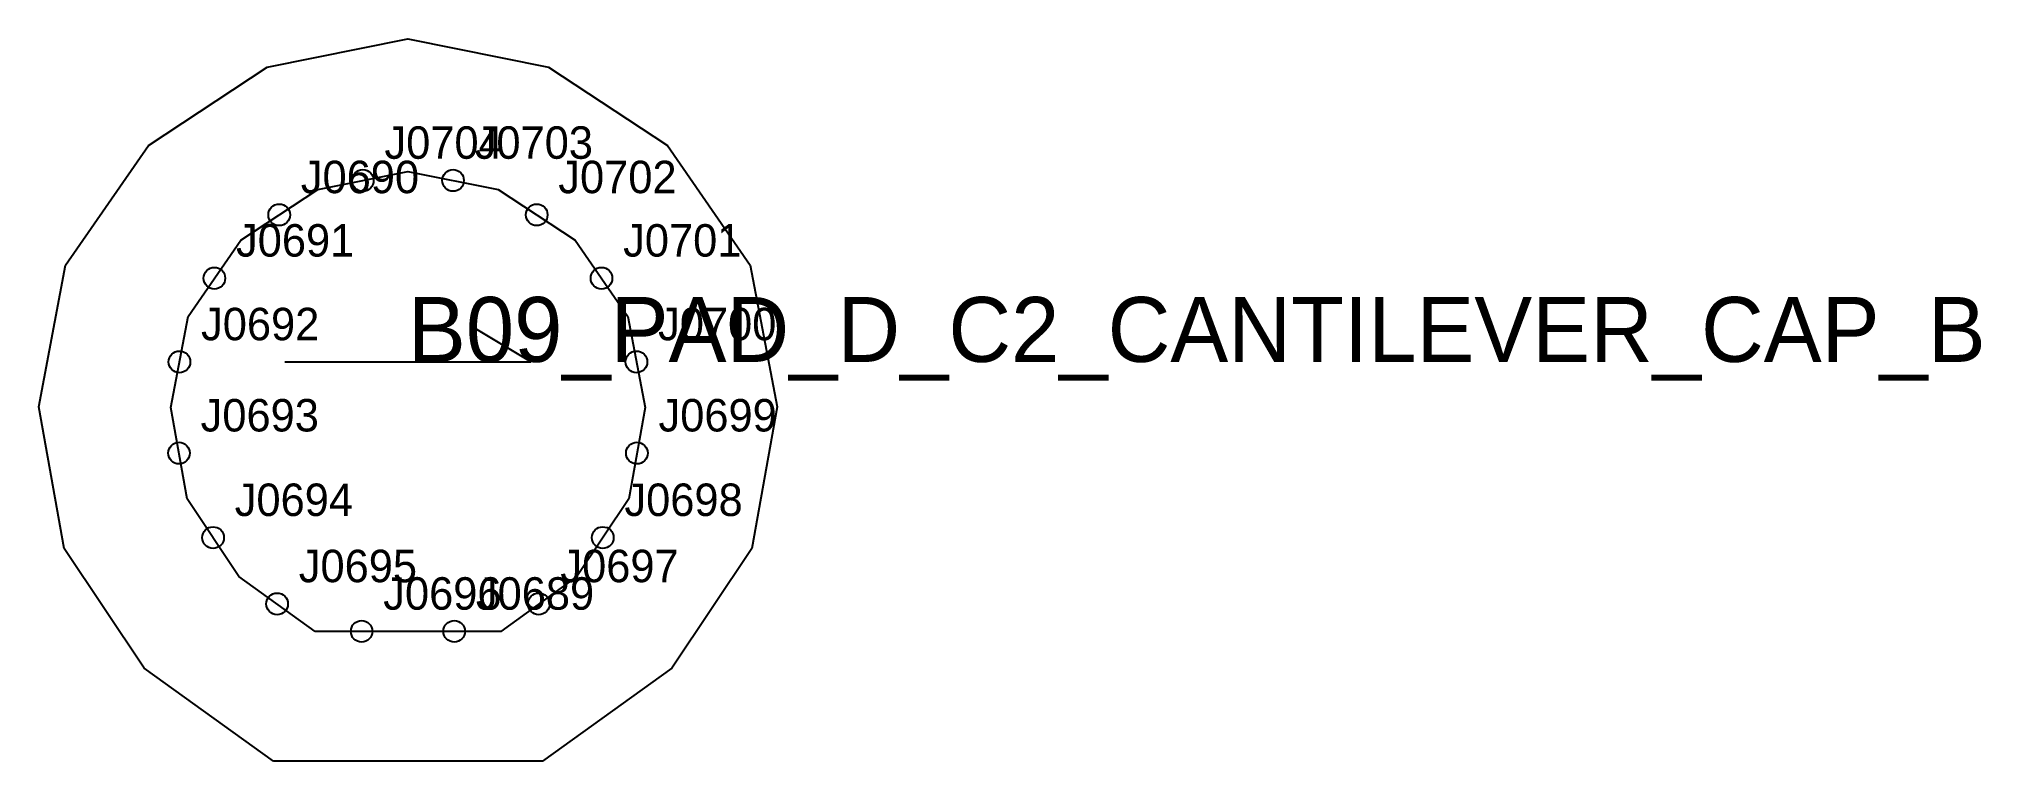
# Model space of a CAD drawing. Header units: millimetres. Extents: x -34 to 145, y -33 to 34.
import ezdxf

# ---------------------------------------------------------------- set-up
doc = ezdxf.new("R2010")
doc.units = ezdxf.units.MM
for name, color, linetype in [('CUT', 1, 'Continuous'), ('GRAIN', 3, 'Continuous'), ('LABEL', 7, 'Continuous'), ('NOTCH', 2, 'Continuous'), ('SEW', 5, 'Continuous')]:
    doc.layers.add(name, color=color, linetype=linetype)

msp = doc.modelspace()

# ---------------------------------------------------------------- linework, layer by layer
at = {"layer": 'CUT'}
msp.add_lwpolyline([(-12.44, -32.67), (-24.39, -24.07), (-31.78, -13.01), (-34.11, 0.09), (-31.64, 13.18), (-23.99, 24.22), (-13, 31.46), (0, 34.08), (13, 31.46), (23.99, 24.22), (31.64, 13.18), (34.11, 0.09), (31.78, -13.01), (24.39, -24.07), (12.44, -32.67), (-12.44, -32.67)], close=True, dxfattribs=at)
at = {"layer": 'GRAIN'}
for p, q in [((11.37, 4.23), (6.37, 7.23)), ((-11.37, 4.23), (11.37, 4.23))]:
    msp.add_line(p, q, dxfattribs=at)
at = {"layer": 'NOTCH'}
for centre in [(-4.17, 21), (4.17, 21), (-11.9, 17.82), (11.9, 17.82), (-17.89, 11.96), (17.89, 11.96), (-21.12, 4.23), (21.12, 4.23), (-21.16, -4.2), (21.16, -4.2), (-18.01, -12.01), (18.01, -12.01), (-12.09, -18.13), (12.09, -18.13), (-4.28, -20.67), (4.28, -20.67)]:
    msp.add_circle(centre, 1, dxfattribs=at)
at = {"layer": 'SEW'}
msp.add_lwpolyline([(-8.57, -20.67), (-15.62, -15.59), (-20.41, -8.43), (-21.91, 0.02), (-20.32, 8.44), (-15.45, 15.47), (-8.34, 20.16), (0, 21.84), (8.34, 20.16), (15.45, 15.47), (20.32, 8.44), (21.91, 0.02), (20.41, -8.43), (15.62, -15.59), (8.57, -20.67), (0, -20.67)], close=True, dxfattribs=at)

# ---------------------------------------------------------------- texts
at = {"layer": 'LABEL'}
for s, height, p in [('J0704', 3, (-2.17, 23)), ('J0703', 3, (6.17, 23)), ('J0690', 3, (-9.9, 19.82)), ('J0702', 3, (13.9, 19.82)), ('J0691', 3, (-15.89, 13.96)), ('J0701', 3, (19.89, 13.96)), ('J0692', 3, (-19.12, 6.23)), ('B09_PAD_D_C2_CANTILEVER_CAP_B', 6, (0, 4.23)), ('J0700', 3, (23.12, 6.23)), ('J0693', 3, (-19.16, -2.2)), ('J0699', 3, (23.16, -2.2)), ('J0694', 3, (-16.01, -10.01)), ('J0698', 3, (20.01, -10.01)), ('J0695', 3, (-10.09, -16.13)), ('J0697', 3, (14.09, -16.13)), ('J0696', 3, (-2.28, -18.67)), ('J0689', 3, (6.28, -18.67))]:
    msp.add_text(s, height=height, dxfattribs=at).set_placement(p)

doc.saveas('drawing.dxf')
